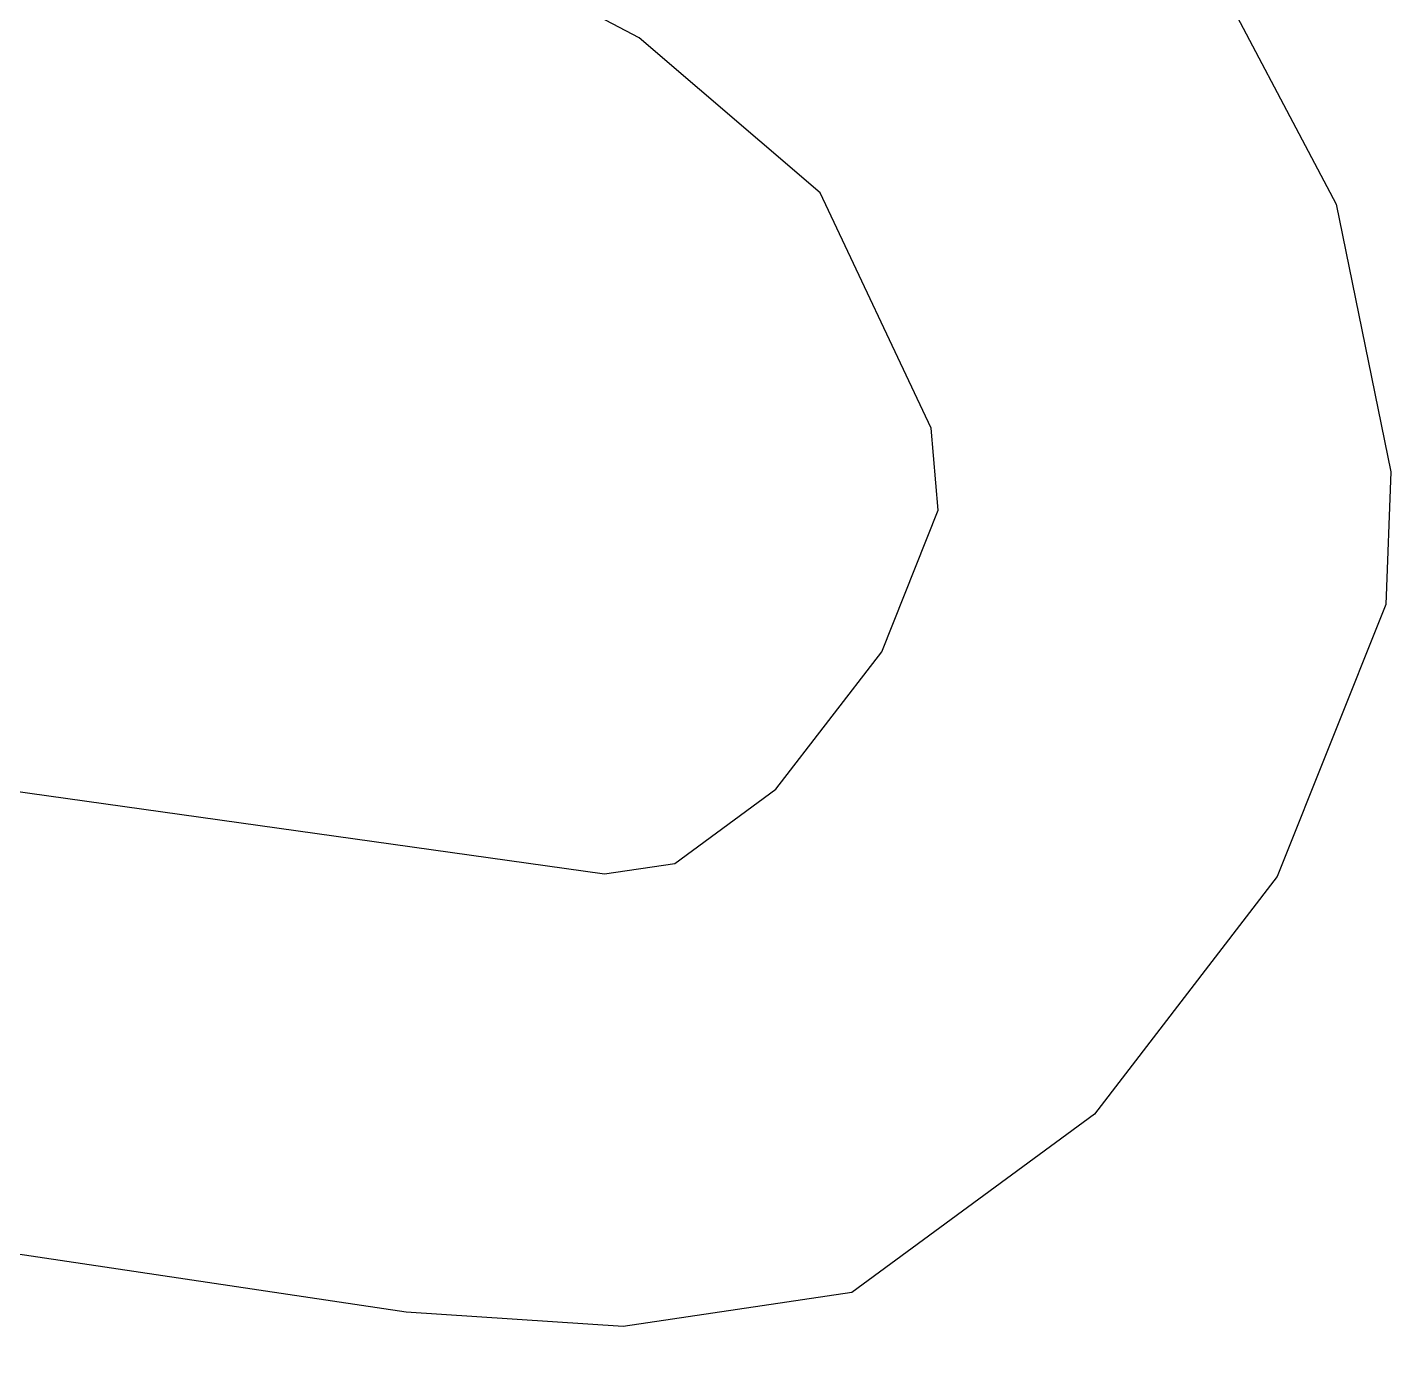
# Model space of a CAD drawing. Header units: inches. Extents: x 653559 to 669309, y 7245317 to 7256454.
# Drawn here: x 663288.8 to 663322.2, y 7253885.34 to 7253917.76 of the extents above; entities that cross this region are included whole.
import ezdxf

# ---------------------------------------------------------------- set-up
doc = ezdxf.new("R2010")
doc.units = ezdxf.units.IN
doc.header["$MEASUREMENT"] = 0
doc.layers.add('Cauce', color=5, linetype='Continuous')
doc.layers.add('Perimetral', color=190, linetype='Continuous')

msp = doc.modelspace()

# ---------------------------------------------------------------- linework, layer by layer
at = {"layer": 'Cauce', "color": 160, "transparency": 33554613}
for points in [[(663270.9, 7253848.69, 0), (663271.13, 7253860.33, 0), (663260.89, 7253870.73, 0), (663255.37, 7253882.04, 0), (663254.35, 7253888.91, 0), (663258.2, 7253900.6, 0), (663269.48, 7253901.71, 0), (663302.94, 7253897.02, 0), (663304.66, 7253897.27, 0), (663307.14, 7253899.09, 0), (663309.73, 7253902.46, 0), (663311.11, 7253905.93, 0), (663310.94, 7253907.94, 0), (663308.22, 7253913.7, 0), (663303.79, 7253917.5, 0), (663291.36, 7253924.03, 0), (663262.17, 7253936.4, 0), (663252.01, 7253943.27, 0), (663243.22, 7253952.52, 0), (663236.17, 7253971.05, 0), (663233.11, 7253982.09, 0)], [(663267.47, 7253946.15, 0), (663296.1, 7253934.02, 0), (663309.74, 7253926.85, 0), (663315.16, 7253922.74, 0), (663317.52, 7253919.75, 0), (663320.86, 7253913.42, 0), (663322.2, 7253906.87, 0), (663322.08, 7253903.62, 0), (663319.42, 7253896.95, 0), (663314.94, 7253891.13, 0), (663309, 7253886.76, 0), (663303.4, 7253885.93, 0), (663298.08, 7253886.28, 0), (663269.2, 7253890.59, 0)]]:
    msp.add_polyline3d(points, dxfattribs=at)
at = {"layer": 'Perimetral', "color": 200}
msp.add_polyline3d([(663267.47, 7253946.15, 0), (663296.1, 7253934.02, 0), (663309.74, 7253926.85, 0), (663315.16, 7253922.74, 0), (663317.52, 7253919.75, 0), (663320.86, 7253913.42, 0), (663322.2, 7253906.87, 0), (663322.08, 7253903.62, 0), (663319.42, 7253896.95, 0), (663314.94, 7253891.13, 0), (663309, 7253886.76, 0), (663303.4, 7253885.93, 0), (663298.08, 7253886.28, 0), (663269.2, 7253890.59, 0)], dxfattribs=at)

doc.saveas('drawing.dxf')
